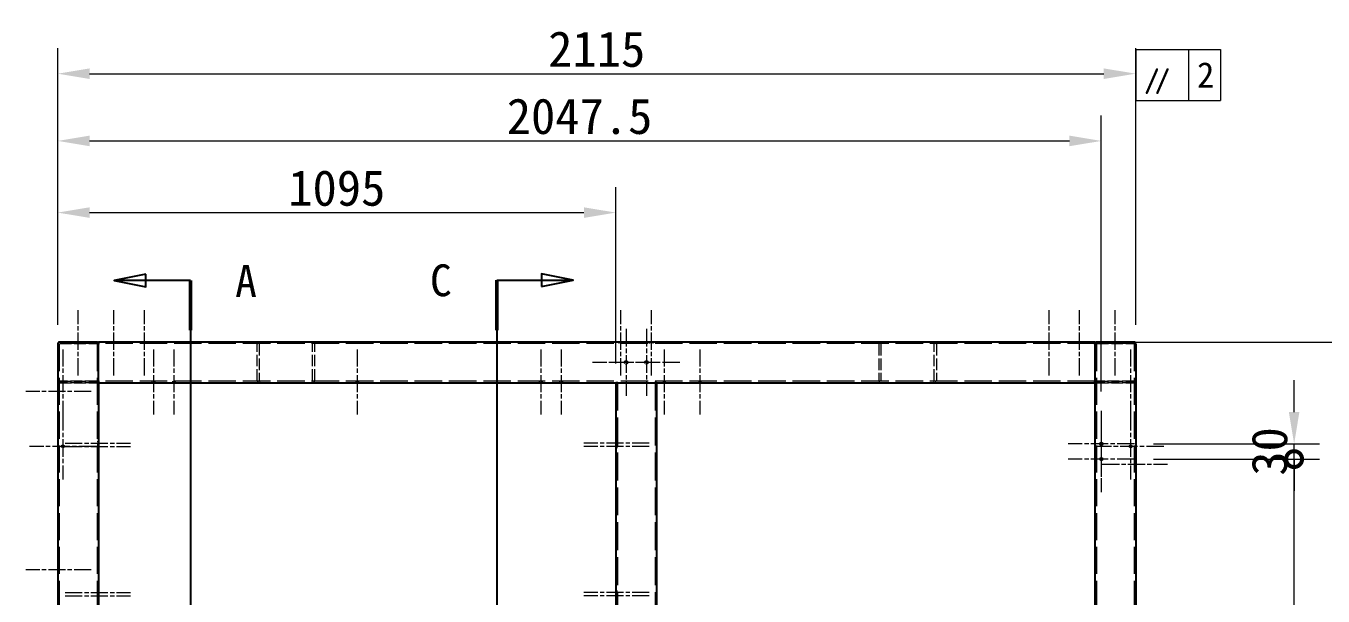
# Model space of a CAD drawing. Header units: millimetres. Extents: x 150 to 14713, y 137 to 10363.
# Drawn here: x 3719 to 6264, y 5785 to 6905 of the extents above; entities that cross this region are included whole.
import ezdxf

# ---------------------------------------------------------------- set-up
doc = ezdxf.new("R2010")
doc.units = ezdxf.units.MM
doc.header["$LTSCALE"] = 25
doc.linetypes.add('CHAIN', pattern=[0.3543, 0.2362, -0.0295, 0.0591, -0.0295])
doc.linetypes.add('DASHED', pattern=[0.2067, 0.1654, -0.0413])
for name, color, linetype, lineweight, true_color in [('中心标记 (ISO)', 1, 'CHAIN', 18, 0xff0000), ('中心线 (ISO)', 1, 'CHAIN', 18, 0xff0000), ('剖切线 (ISO)', 7, 'CHAIN', 25, 0x008000), ('尺寸 (ISO)', 7, 'Continuous', 18, 0x008000), ('符号 (ISO)', 7, 'Continuous', 18, 0x008000), ('隐藏 (ISO)', 5, 'DASHED', 18, 0x0000ff)]:
    doc.layers.add(name, color=color, linetype=linetype, lineweight=lineweight, true_color=true_color)
doc.layers.add('可见 (ISO)', color=7, linetype='Continuous', lineweight=25)
doc.styles.add('HZ_33', font='simfang.ttf')
doc.styles.add('文本样式100', font='AIGDT___.TTF')
doc.styles.add('最新国标', font='simfang.ttf')
doc.styles.add('注释文本 (ISO)', font='simfang.ttf')
doc.dimstyles.new('默认 (GB)', dxfattribs={"dimscale": 25, "dimtxt": 2.8, "dimasz": 2.5, "dimexe": 2, "dimexo": 1.5, "dimgap": 0.5, "dimtad": 1, "dimtoh": 1, "dimdsep": 46, "dimtxsty": '最新国标', "dimcen": 0.09, "dimdle": 10, "dimclrd": 256, "dimclre": 256, "dimclrt": 256, "dimaunit": 1, "dimadec": 3, "dimazin": 2, "dimtfac": 0.535714, "dimtdec": 3, "dimtmove": 0, "dimatfit": 3, "dimfxl": 0, "dimtolj": 1, "dimlwd": -1, "dimlwe": -1, "dimarcsym": 0})

# ---------------------------------------------------------------- blocks, each defined once
blk = doc.blocks.new('二维转换剖视图0')
at = {"layer": '剖切线 (ISO)', "linetype": 'Continuous'}
for p, q in [((158.17, 256.68), (155.67, 256.18)), ((158.17, 255.68), (158.17, 256.68)), ((158.17, 256.18), (155.67, 256.18)), ((155.67, 256.18), (158.17, 255.68)), ((161.67, 256.18), (158.17, 256.18)), ((158.17, 170.2), (155.67, 169.7)), ((158.17, 169.2), (158.17, 170.2)), ((158.17, 169.7), (155.67, 169.7)), ((155.67, 169.7), (158.17, 169.2)), ((161.67, 169.7), (158.17, 169.7))]:
    blk.add_line(p, q, dxfattribs=at)
at = {"layer": '剖切线 (ISO)', "linetype": 'CHAIN', "ltscale": 16.648607}
blk.add_line((161.67, 256.18), (161.67, 169.7), dxfattribs=at)
at = {"layer": '剖切线 (ISO)', "linetype": 'Continuous', "lineweight": 50}
for p, q in [((161.67, 256.18), (161.67, 252.28)), ((161.67, 173.6), (161.67, 169.7))]:
    blk.add_line(p, q, dxfattribs=at)
at = {"layer": '剖切线 (ISO)', "linetype": 'Continuous', "flags": 128}
for points in [[(158.17, 256.68), (155.67, 256.18), (158.17, 255.68), (158.17, 256.68)], [(158.17, 170.2), (155.67, 169.7), (158.17, 169.2), (158.17, 170.2)]]:
    blk.add_lwpolyline(points, dxfattribs=at)
at = {"layer": '剖切线 (ISO)'}
for points in [[(158.17, 256.68), (155.67, 256.18), (158.17, 255.68), (158.17, 256.68)], [(158.17, 170.2), (155.67, 169.7), (158.17, 169.2), (158.17, 170.2)]]:
    blk.add_solid(points, dxfattribs=at)
at = {"layer": '剖切线 (ISO)', "char_height": 2.5, "attachment_point": 7, "style": 'HZ_33'}
for insert in [(165.18, 254.9), (165.18, 168.42)]:
    blk.add_mtext('A', dxfattribs=dict(at, insert=insert))
blk = doc.blocks.new('二维转换剖视图2')
at = {"layer": '剖切线 (ISO)', "linetype": 'Continuous'}
for p, q in [((191.72, 256.21), (189.22, 256.71)), ((189.22, 256.71), (189.22, 255.71)), ((185.72, 256.21), (189.22, 256.21)), ((189.22, 256.21), (191.72, 256.21)), ((189.22, 255.71), (191.72, 256.21)), ((185.72, 169.24), (189.22, 169.24)), ((191.72, 169.24), (189.22, 169.74)), ((189.22, 169.74), (189.22, 168.74)), ((189.22, 169.24), (191.72, 169.24)), ((189.22, 168.74), (191.72, 169.24))]:
    blk.add_line(p, q, dxfattribs=at)
at = {"layer": '剖切线 (ISO)', "linetype": 'CHAIN', "ltscale": 16.740433}
blk.add_line((185.72, 256.21), (185.72, 169.24), dxfattribs=at)
at = {"layer": '剖切线 (ISO)', "linetype": 'Continuous', "lineweight": 50}
for p, q in [((185.72, 256.21), (185.72, 252.28)), ((185.72, 173.17), (185.72, 169.24))]:
    blk.add_line(p, q, dxfattribs=at)
at = {"layer": '剖切线 (ISO)', "linetype": 'Continuous', "flags": 128}
for points in [[(189.22, 255.71), (191.72, 256.21), (189.22, 256.71), (189.22, 255.71)], [(189.22, 168.74), (191.72, 169.24), (189.22, 169.74), (189.22, 168.74)]]:
    blk.add_lwpolyline(points, dxfattribs=at)
at = {"layer": '剖切线 (ISO)'}
for points in [[(189.22, 255.71), (191.72, 256.21), (189.22, 256.71), (189.22, 255.71)], [(189.22, 168.74), (191.72, 169.24), (189.22, 169.74), (189.22, 168.74)]]:
    blk.add_solid(points, dxfattribs=at)
at = {"layer": '剖切线 (ISO)', "char_height": 2.5, "attachment_point": 7, "style": 'HZ_33'}
for insert in [(180.47, 254.91), (180.47, 167.94)]:
    blk.add_mtext('C', dxfattribs=dict(at, insert=insert))
blk = doc.blocks.new('*D13')
at = {"layer": 'Defpoints', "color": 0, "transparency": 16777216}
for p in [(5816.4, 6283.8), (5892.4, 4337.8), (6354.1, 4337.8)]:
    blk.add_point(p, dxfattribs=at)
at = {"layer": '尺寸 (ISO)', "color": 116, "true_color": 0x00803f, "transparency": 16777216}
for p, q in [((5853.9, 6283.8), (6404.1, 6283.8)), ((6354.1, 6221.3), (6354.1, 4400.3)), ((5929.9, 4337.8), (6404.1, 4337.8))]:
    blk.add_line(p, q, dxfattribs=at)
for points in [[(6343.7, 6221.3), (6364.5, 6221.3), (6354.1, 6283.8)], [(6343.7, 4400.3), (6364.5, 4400.3), (6354.1, 4337.8)]]:
    blk.add_solid(points, dxfattribs=at)
at = {"layer": '尺寸 (ISO)', "transparency": 16777216, "insert": (6306.2, 5310.8), "char_height": 70, "attachment_point": 5, "rotation": 90, "style": '最新国标'}
blk.add_mtext('\\A1;1946', dxfattribs=at)
blk = doc.blocks.new('*D14')
at = {"layer": 'Defpoints', "color": 0, "transparency": 16777216}
for p in [(5896.4, 6810.9), (3781.4, 6279.8), (5896.4, 6279.8)]:
    blk.add_point(p, dxfattribs=at)
at = {"layer": '尺寸 (ISO)', "color": 116, "true_color": 0x00803f, "transparency": 16777216}
for p, q in [((3781.4, 6317.3), (3781.4, 6860.9)), ((5896.4, 6317.3), (5896.4, 6860.9)), ((3843.9, 6810.9), (5833.9, 6810.9))]:
    blk.add_line(p, q, dxfattribs=at)
for points in [[(3843.9, 6821.3), (3843.9, 6800.5), (3781.4, 6810.9)], [(5833.9, 6821.3), (5833.9, 6800.5), (5896.4, 6810.9)]]:
    blk.add_solid(points, dxfattribs=at)
at = {"layer": '尺寸 (ISO)', "transparency": 16777216, "insert": (4838.9, 6858.8), "char_height": 70, "attachment_point": 5, "style": '最新国标'}
blk.add_mtext('\\A1;2115', dxfattribs=at)
blk = doc.blocks.new('*D15')
at = {"layer": 'Defpoints', "color": 0, "transparency": 16777216}
for p in [(4876.4, 6538), (3781.4, 6279.8), (4876.4, 6203.8)]:
    blk.add_point(p, dxfattribs=at)
at = {"layer": '尺寸 (ISO)', "color": 116, "true_color": 0x00803f, "transparency": 16777216}
for p, q in [((3781.4, 6317.3), (3781.4, 6588)), ((4876.4, 6241.3), (4876.4, 6588)), ((3843.9, 6538), (4813.9, 6538))]:
    blk.add_line(p, q, dxfattribs=at)
for points in [[(3843.9, 6548.4), (3843.9, 6527.6), (3781.4, 6538)], [(4813.9, 6548.4), (4813.9, 6527.6), (4876.4, 6538)]]:
    blk.add_solid(points, dxfattribs=at)
at = {"layer": '尺寸 (ISO)', "transparency": 16777216, "insert": (4328.9, 6585.9), "char_height": 70, "attachment_point": 5, "style": '最新国标'}
blk.add_mtext('\\A1;1095', dxfattribs=at)
blk = doc.blocks.new('GDT 标识符号(&T)1')
at = {"layer": '符号 (ISO)'}
for p, q in [((235.86, 274.34), (242.51, 274.34)), ((235.86, 274.34), (235.86, 270.34)), ((240.01, 274.34), (240.01, 270.34)), ((242.51, 274.34), (242.51, 270.34)), ((235.86, 270.34), (242.51, 270.34))]:
    blk.add_line(p, q, dxfattribs=at)
at = {"layer": '符号 (ISO)', "char_height": 2, "attachment_point": 7}
for s, insert, style in [('f', (236.52, 270.83), '文本样式100'), ('2', (240.67, 271.34), '注释文本 (ISO)')]:
    blk.add_mtext(s, dxfattribs=dict(at, insert=insert, style=style))
blk = doc.blocks.new('_DotSmall')
at = {"color": 0, "linetype": 'ByBlock', "const_width": 0.5}
blk.add_lwpolyline([(-0.0625, 0, 1), (0.0625, 0, 1)], format="xyb", close=True, dxfattribs=at)
blk = doc.blocks.new('*D152')
at = {"layer": 'Defpoints', "color": 0, "transparency": 16777216}
for p in [(5893.9, 6053.8), (6207.3, 6053.8), (5893.9, 5333.8)]:
    blk.add_point(p, dxfattribs=at)
at = {"layer": '尺寸 (ISO)', "color": 116, "true_color": 0x00803f, "transparency": 16777216}
for p, q in [((5931.4, 6053.8), (6257.3, 6053.8)), ((6207.3, 5333.8), (6207.3, 6053.8)), ((5931.4, 5333.8), (6257.3, 5333.8))]:
    blk.add_line(p, q, dxfattribs=at)
at = {"layer": '尺寸 (ISO)', "color": 116, "true_color": 0x00803f, "transparency": 16777216, "xscale": 62.5, "yscale": 62.5, "zscale": 62.5}
for p, rotation in [((6207.3, 6053.8), 90), ((6207.3, 5333.8), 270)]:
    blk.add_blockref('_DotSmall', p, dxfattribs=dict(at, rotation=rotation))
at = {"layer": '尺寸 (ISO)', "transparency": 16777216, "insert": (6159.4, 5694), "char_height": 70, "attachment_point": 5, "rotation": 90, "style": '最新国标'}
blk.add_mtext('\\A1;720', dxfattribs=at)
blk = doc.blocks.new('*D153')
at = {"layer": 'Defpoints', "color": 0, "transparency": 16777216}
for p in [(5893.9, 6083.8), (6207.3, 6083.8), (5893.9, 6053.8)]:
    blk.add_point(p, dxfattribs=at)
at = {"layer": '尺寸 (ISO)', "color": 116, "true_color": 0x00803f, "transparency": 16777216}
for p, q in [((6207.3, 6146.3), (6207.3, 6208.8)), ((5931.4, 6083.8), (6257.3, 6083.8)), ((6207.3, 6053.8), (6207.3, 6083.8)), ((5931.4, 6053.8), (6257.3, 6053.8)), ((6207.3, 6053.8), (6207.3, 5991.3))]:
    blk.add_line(p, q, dxfattribs=at)
blk.add_solid([(6196.9, 6146.3), (6217.7, 6146.3), (6207.3, 6083.8)], dxfattribs=at)
at = {"layer": '尺寸 (ISO)', "color": 116, "true_color": 0x00803f, "transparency": 16777216, "xscale": 62.5, "yscale": 62.5, "zscale": 62.5, "rotation": 90}
blk.add_blockref('_DotSmall', (6207.3, 6053.8), dxfattribs=at)
at = {"layer": '尺寸 (ISO)', "transparency": 16777216, "insert": (6159.4, 6068.8), "char_height": 70, "attachment_point": 5, "rotation": 90, "style": '最新国标'}
blk.add_mtext('\\A1;30', dxfattribs=at)
blk = doc.blocks.new('*D154')
at = {"layer": 'Defpoints', "color": 0, "transparency": 16777216}
for p in [(5828.9, 6678.8), (3781.4, 6279.8), (5828.9, 6148.8)]:
    blk.add_point(p, dxfattribs=at)
at = {"layer": '尺寸 (ISO)', "color": 116, "true_color": 0x00803f, "transparency": 16777216}
for p, q in [((3781.4, 6317.3), (3781.4, 6728.8)), ((5828.9, 6186.3), (5828.9, 6728.8)), ((3843.9, 6678.8), (5766.4, 6678.8))]:
    blk.add_line(p, q, dxfattribs=at)
for points in [[(3843.9, 6689.2), (3843.9, 6668.4), (3781.4, 6678.8)], [(5766.4, 6689.2), (5766.4, 6668.4), (5828.9, 6678.8)]]:
    blk.add_solid(points, dxfattribs=at)
at = {"layer": '尺寸 (ISO)', "transparency": 16777216, "insert": (4805.2, 6726.9), "char_height": 70, "attachment_point": 5, "style": '最新国标'}
blk.add_mtext('\\A1;2047.5', dxfattribs=at)

msp = doc.modelspace()

# ---------------------------------------------------------------- linework, layer by layer
at = {"layer": '中心标记 (ISO)', "ltscale": 5.851385}
for p, q in [((4896.428, 6309.618), (4896.428, 6177.971)), ((4936.428, 6309.618), (4936.428, 6177.971)), ((4962.251, 6243.795), (4830.604, 6243.795)), ((5002.251, 6243.795), (4870.604, 6243.795))]:
    msp.add_line(p, q, dxfattribs=at)
at = {"layer": '中心标记 (ISO)', "ltscale": 5.800403}
for p, q in [((3791.428, 6144.045), (3791.428, 6013.545)), ((5886.428, 6144.045), (5886.428, 6013.545)), ((3856.678, 6078.795), (3726.178, 6078.795)), ((5951.678, 6078.795), (5821.178, 6078.795))]:
    msp.add_line(p, q, dxfattribs=at)
at = {"layer": '中心标记 (ISO)', "ltscale": 5.774489}
for p, q in [((5828.928, 6148.753), (5828.928, 6018.836)), ((5828.928, 6118.753), (5828.928, 5988.836)), ((5893.886, 6083.795), (5763.969, 6083.795)), ((5893.886, 6053.795), (5763.969, 6053.795))]:
    msp.add_line(p, q, dxfattribs=at)
at = {"layer": '中心线 (ISO)', "ltscale": 5.689282}
for p, q in [((3821.428, 6218.295), (3821.428, 6346.295)), ((3891.428, 6218.295), (3891.428, 6346.295)), ((3951.428, 6218.295), (3951.428, 6346.295)), ((4886.428, 6218.295), (4886.428, 6346.295)), ((4946.428, 6218.295), (4946.428, 6346.295)), ((5726.428, 6218.295), (5726.428, 6346.295)), ((5786.428, 6218.295), (5786.428, 6346.295)), ((5856.428, 6218.295), (5856.428, 6346.295)), ((3791.428, 6269.295), (3791.428, 6141.295)), ((3968.928, 6269.295), (3968.928, 6141.295)), ((4008.928, 6269.295), (4008.928, 6141.295)), ((4368.928, 6269.295), (4368.928, 6141.295)), ((4728.928, 6269.295), (4728.928, 6141.295)), ((4768.928, 6269.295), (4768.928, 6141.295)), ((4971.428, 6269.295), (4971.428, 6141.295)), ((5041.428, 6269.295), (5041.428, 6141.295)), ((5886.428, 6269.295), (5886.428, 6141.295)), ((3846.928, 6186.295), (3718.928, 6186.295)), ((3795.928, 6085.295), (3923.928, 6085.295)), ((4941.928, 6085.295), (4813.928, 6085.295)), ((3795.928, 6078.795), (3923.928, 6078.795)), ((4941.928, 6078.795), (4813.928, 6078.795)), ((5830.928, 6043.795), (5958.928, 6043.795)), ((3846.928, 5836.295), (3718.928, 5836.295)), ((3795.928, 5791.795), (3923.928, 5791.795)), ((3795.928, 5785.295), (3923.928, 5785.295)), ((4941.928, 5791.795), (4813.928, 5791.795)), ((4941.928, 5785.295), (4813.928, 5785.295))]:
    msp.add_line(p, q, dxfattribs=at)
at = {"layer": '可见 (ISO)'}
for p, q in [((3781.428, 6279.795), (3781.428, 4353.795)), ((3785.428, 6283.795), (3857.428, 6283.795)), ((3857.428, 6283.795), (3785.428, 6283.795)), ((5816.428, 6283.795), (3861.428, 6283.795)), ((3861.428, 6283.795), (3861.428, 6279.795)), ((3861.428, 6207.795), (3861.428, 6279.795)), ((5816.428, 6279.795), (5816.428, 6283.795)), ((5816.428, 6279.795), (5816.428, 6207.795)), ((5820.428, 6283.795), (5892.428, 6283.795)), ((5892.428, 6283.795), (5820.428, 6283.795)), ((5896.428, 6279.795), (5896.428, 4353.795)), ((3861.428, 6207.795), (3861.428, 6203.795)), ((3861.428, 6203.795), (4876.428, 6203.795)), ((3861.428, 6203.795), (3861.428, 5666.795)), ((4880.428, 6203.795), (4876.428, 6203.795)), ((4876.428, 6203.795), (4876.428, 5666.795)), ((4880.428, 6203.795), (4952.428, 6203.795)), ((4956.428, 6203.795), (4952.428, 6203.795)), ((4956.428, 6203.795), (4956.428, 4433.795)), ((4956.428, 6203.795), (5816.428, 6203.795)), ((5816.428, 6203.795), (5816.428, 6207.795)), ((5816.428, 6203.795), (5816.428, 4433.795))]:
    msp.add_line(p, q, dxfattribs=at)
for centre in [(5828.928, 6083.795), (5828.928, 6053.795)]:
    msp.add_circle(centre, 2.458, dxfattribs=at)
for centre, start, end in [((3785.428, 6279.795), 90, 180), ((3785.428, 6279.795), 90, 180), ((3857.428, 6279.795), 0, 90), ((3857.428, 6279.795), 0, 90), ((5820.428, 6279.795), 90, 180), ((5820.428, 6279.795), 90, 180), ((5892.428, 6279.795), 0, 90), ((5892.428, 6279.795), 0, 90)]:
    msp.add_arc(centre, 4, start, end, dxfattribs=at)
at = {"layer": '隐藏 (ISO)', "ltscale": 12.85221}
for p, q in [((3784.428, 6279.795), (3784.428, 4353.795)), ((3858.428, 6279.795), (3858.428, 4353.795)), ((5819.428, 6279.795), (5819.428, 4353.795)), ((5893.428, 6279.795), (5893.428, 4353.795))]:
    msp.add_line(p, q, dxfattribs=at)
at = {"layer": '隐藏 (ISO)', "ltscale": 5.485426}
for p, q in [((3785.428, 6280.795), (3857.428, 6280.795)), ((3857.428, 6280.795), (3785.428, 6280.795)), ((4172.555, 6207.795), (4172.555, 6279.795)), ((4176.798, 6279.795), (4176.798, 6207.795)), ((4281.449, 6207.795), (4281.449, 6279.795)), ((4285.692, 6207.795), (4285.692, 6279.795)), ((5392.164, 6279.795), (5392.164, 6207.795)), ((5396.407, 6279.795), (5396.407, 6207.795)), ((5501.058, 6207.795), (5501.058, 6279.795)), ((5505.301, 6279.795), (5505.301, 6207.795)), ((5820.428, 6280.795), (5892.428, 6280.795)), ((5892.428, 6280.795), (5820.428, 6280.795)), ((3857.428, 6206.795), (3785.428, 6206.795)), ((3785.428, 6206.795), (3857.428, 6206.795)), ((3785.428, 6203.795), (3857.428, 6203.795)), ((3857.428, 6203.795), (3785.428, 6203.795)), ((5892.428, 6206.795), (5820.428, 6206.795)), ((5820.428, 6206.795), (5892.428, 6206.795)), ((5820.428, 6203.795), (5892.428, 6203.795)), ((5892.428, 6203.795), (5820.428, 6203.795))]:
    msp.add_line(p, q, dxfattribs=at)
at = {"layer": '隐藏 (ISO)', "ltscale": 0.228464}
for p, q in [((3818.104, 6280.795), (3818.104, 6283.795)), ((3824.751, 6280.795), (3824.751, 6283.795)), ((3888.104, 6280.795), (3888.104, 6283.795)), ((3894.751, 6280.795), (3894.751, 6283.795)), ((3948.104, 6280.795), (3948.104, 6283.795)), ((3954.751, 6280.795), (3954.751, 6283.795)), ((4883.104, 6280.795), (4883.104, 6283.795)), ((4889.751, 6280.795), (4889.751, 6283.795)), ((4943.104, 6280.795), (4943.104, 6283.795)), ((4949.751, 6280.795), (4949.751, 6283.795)), ((5723.104, 6280.795), (5723.104, 6283.795)), ((5729.751, 6280.795), (5729.751, 6283.795)), ((5783.104, 6280.795), (5783.104, 6283.795)), ((5789.751, 6280.795), (5789.751, 6283.795)), ((5853.104, 6280.795), (5853.104, 6283.795)), ((5859.751, 6280.795), (5859.751, 6283.795)), ((3784.428, 6189.618), (3781.428, 6189.618)), ((3788.678, 6206.795), (3788.678, 6203.795)), ((3794.178, 6206.795), (3794.178, 6203.795)), ((3966.178, 6206.795), (3966.178, 6203.795)), ((3971.678, 6206.795), (3971.678, 6203.795)), ((4006.178, 6206.795), (4006.178, 6203.795)), ((4011.678, 6206.795), (4011.678, 6203.795)), ((4366.178, 6206.795), (4366.178, 6203.795)), ((4371.678, 6206.795), (4371.678, 6203.795)), ((4726.178, 6206.795), (4726.178, 6203.795)), ((4731.678, 6206.795), (4731.678, 6203.795)), ((4766.178, 6206.795), (4766.178, 6203.795)), ((4771.678, 6206.795), (4771.678, 6203.795)), ((4969.361, 6206.795), (4969.361, 6203.795)), ((4973.495, 6206.795), (4973.495, 6203.795)), ((5039.361, 6206.795), (5039.361, 6203.795)), ((5043.495, 6206.795), (5043.495, 6203.795)), ((5883.678, 6206.795), (5883.678, 6203.795)), ((5889.178, 6206.795), (5889.178, 6203.795)), ((3784.428, 6182.971), (3781.428, 6182.971)), ((3858.428, 6088.045), (3861.428, 6088.045)), ((4879.428, 6088.045), (4876.428, 6088.045)), ((3858.428, 6082.545), (3861.428, 6082.545)), ((3858.428, 6081.545), (3861.428, 6081.545)), ((3858.428, 6076.045), (3861.428, 6076.045)), ((4879.428, 6082.545), (4876.428, 6082.545)), ((4879.428, 6081.545), (4876.428, 6081.545)), ((4879.428, 6076.045), (4876.428, 6076.045)), ((5893.428, 6046.253), (5896.428, 6046.253)), ((5893.428, 6041.336), (5896.428, 6041.336)), ((3784.428, 5839.618), (3781.428, 5839.618)), ((3784.428, 5832.971), (3781.428, 5832.971)), ((3858.428, 5794.545), (3861.428, 5794.545)), ((3858.428, 5789.045), (3861.428, 5789.045)), ((3858.428, 5788.045), (3861.428, 5788.045)), ((4879.428, 5794.545), (4876.428, 5794.545)), ((4879.428, 5789.045), (4876.428, 5789.045)), ((4879.428, 5788.045), (4876.428, 5788.045))]:
    msp.add_line(p, q, dxfattribs=at)
at = {"layer": '隐藏 (ISO)', "ltscale": 13.045727}
for p, q in [((5816.428, 6280.795), (3861.428, 6280.795)), ((5816.428, 6206.795), (3861.428, 6206.795))]:
    msp.add_line(p, q, dxfattribs=at)
at = {"layer": '隐藏 (ISO)', "ltscale": 0.478602}
for p, q in [((3785.428, 6203.795), (3781.428, 6203.795)), ((3861.428, 6203.795), (3857.428, 6203.795)), ((5820.428, 6203.795), (5816.428, 6203.795)), ((5896.428, 6203.795), (5892.428, 6203.795))]:
    msp.add_line(p, q, dxfattribs=at)
at = {"layer": '隐藏 (ISO)', "ltscale": 13.25951}
for p, q in [((4879.428, 6203.795), (4879.428, 4353.795)), ((4953.428, 6203.795), (4953.428, 4353.795))]:
    msp.add_line(p, q, dxfattribs=at)
at = {"layer": '隐藏 (ISO)', "ltscale": 1.590868}
for centre in [(4896.428, 6243.795), (4936.428, 6243.795)]:
    msp.add_circle(centre, 3.324, dxfattribs=at)
at = {"layer": '隐藏 (ISO)', "ltscale": 1.316332}
for centre in [(3791.428, 6078.795), (5886.428, 6078.795)]:
    msp.add_circle(centre, 2.75, dxfattribs=at)
at = {"layer": '隐藏 (ISO)', "ltscale": 0.145426}
for centre, start, end in [((3785.428, 6279.795), 90, 180), ((3785.428, 6279.795), 90, 180), ((3857.428, 6279.795), 0, 90), ((3857.428, 6279.795), 0, 90), ((5820.428, 6279.795), 90, 180), ((5820.428, 6279.795), 90, 180), ((5892.428, 6279.795), 0, 90), ((5892.428, 6279.795), 0, 90), ((3785.428, 6207.795), 180, 270), ((3785.428, 6207.795), 180, 270), ((3857.428, 6207.795), 270, 0), ((3857.428, 6207.795), 270, 0), ((5820.428, 6207.795), 180, 270), ((5820.428, 6207.795), 180, 270), ((5892.428, 6207.795), 270, 0), ((5892.428, 6207.795), 270, 0)]:
    msp.add_arc(centre, 1, start, end, dxfattribs=at)
at = {"layer": '隐藏 (ISO)', "ltscale": 0.582005}
for centre, start, end in [((3785.428, 6207.795), 180, 270), ((3785.428, 6207.795), 180, 270), ((3857.428, 6207.795), 270, 0), ((3857.428, 6207.795), 270, 0), ((5820.428, 6207.795), 180, 270), ((5820.428, 6207.795), 180, 270), ((5892.428, 6207.795), 270, 0), ((5892.428, 6207.795), 270, 0)]:
    msp.add_arc(centre, 4, start, end, dxfattribs=at)
for centre, major_axis, start_param, end_param in [((4178.212, 6279.795), (-5.657, 0), 4.71238898, 6.28318531), ((4280.035, 6279.795), (5.657, 0), 0, 1.57079633), ((5397.821, 6279.795), (-5.657, 0), 4.71238898, 6.28318531), ((5499.644, 6279.795), (5.657, 0), 0, 1.57079633), ((4178.212, 6207.795), (-5.657, 0), 0, 1.57079633), ((4280.035, 6207.795), (5.657, 0), 4.71238898, 6.28318531), ((5397.821, 6207.795), (-5.657, 0), 0, 1.57079633), ((5499.644, 6207.795), (5.657, 0), 4.71238898, 6.28318531)]:
    msp.add_ellipse(centre, major_axis=major_axis, ratio=0.70710678, start_param=start_param, end_param=end_param, dxfattribs=at)
at = {"layer": '隐藏 (ISO)', "ltscale": 0.145426}
for centre, major_axis, start_param, end_param in [((4178.212, 6279.795), (1.414, 0), 1.57079633, 3.14159265), ((4280.035, 6279.795), (-1.414, 0), 3.14159265, 4.71238898), ((5397.821, 6279.795), (1.414, 0), 1.57079633, 3.14159265), ((5499.644, 6279.795), (-1.414, 0), 3.14159265, 4.71238898), ((4178.212, 6207.795), (1.414, 0), 3.14159265, 4.71238898), ((4280.035, 6207.795), (-1.414, 0), 1.57079633, 3.14159265), ((5397.821, 6207.795), (1.414, 0), 3.14159265, 4.71238898), ((5499.644, 6207.795), (-1.414, 0), 1.57079633, 3.14159265)]:
    msp.add_ellipse(centre, major_axis=major_axis, ratio=0.70710678, start_param=start_param, end_param=end_param, dxfattribs=at)

# ---------------------------------------------------------------- block references
at = {"layer": '剖切线 (ISO)', "xscale": 25, "yscale": 25, "zscale": 25}
for name in ['二维转换剖视图0', '二维转换剖视图2']:
    msp.add_blockref(name, (0, 0), dxfattribs=at)
at = {"layer": '符号 (ISO)', "xscale": 25, "yscale": 25, "zscale": 25}
msp.add_blockref('GDT 标识符号(&T)1', (0, 0), dxfattribs=at)

# ---------------------------------------------------------------- dimensions: what is measured, and where the dimension line sits
at = {"layer": '尺寸 (ISO)', "color": 116, "true_color": 0x00803f}
for base, p1, p2, angle, override, picture, middle in [((5896.428, 6810.916), (3781.428, 6279.795), (5896.428, 6279.795), 180, {"dimgap": 0.5, "dimtoh": 0, "dimdec": 2, "dimtol": 0, "dimlim": 0, "dimtp": 0, "dimtm": 0, "dimtdec": 3, "dimtofl": 0, "dimatfit": 1}, '*D14', (4838.928, 6810.916)), ((5828.928, 6678.801), (3781.428, 6279.795), (5828.928, 6148.753), 180, {"dimgap": 0.5, "dimtoh": 0, "dimdec": 2, "dimtol": 0, "dimlim": 0, "dimtp": 0, "dimtm": 0, "dimtdec": 3, "dimtofl": 0, "dimatfit": 1}, '*D154', (4805.178, 6678.801)), ((4876.428, 6537.986), (3781.428, 6279.795), (4876.428, 6203.795), 180, {"dimgap": 0.5, "dimtoh": 0, "dimdec": 2, "dimtol": 0, "dimlim": 0, "dimtp": 0, "dimtm": 0, "dimtdec": 3, "dimtofl": 0, "dimatfit": 1}, '*D15', (4328.928, 6537.986)), ((6354.071, 4337.795), (5816.428, 6283.795), (5892.428, 4337.795), 90, {"dimgap": 0.5, "dimtoh": 0, "dimdec": 2, "dimtol": 0, "dimlim": 0, "dimtp": 0, "dimtm": 0, "dimtdec": 3, "dimtofl": 0, "dimatfit": 1}, '*D13', (6354.071, 5310.795)), ((6207.275, 6083.795), (5893.886, 6053.795), (5893.886, 6083.795), 90, {"dimgap": 0.5, "dimtoh": 0, "dimdec": 2, "dimblk1": 'DotSmall', "dimsah": 1, "dimdle": 0, "dimtol": 0, "dimlim": 0, "dimtp": 0, "dimtm": 0, "dimtdec": 3, "dimtofl": 1, "dimatfit": 1}, '*D153', (6207.275, 6068.795)), ((6207.275, 6053.795), (5893.886, 5333.795), (5893.886, 6053.795), 90, {"dimgap": 0.5, "dimtoh": 0, "dimdec": 2, "dimblk1": 'DotSmall', "dimblk2": 'DotSmall', "dimsah": 1, "dimdle": 0, "dimtol": 0, "dimlim": 0, "dimtp": 0, "dimtm": 0, "dimtdec": 3, "dimtofl": 0, "dimatfit": 1}, '*D152', (6207.275, 5694.045))]:
    dim = msp.add_linear_dim(base=base, p1=p1, p2=p2, angle=angle, dimstyle='默认 (GB)', override=override, dxfattribs=at)
    dim.commit()
    dim.dimension.update_dxf_attribs({"geometry": picture, "text_midpoint": middle, "dimtype": 160})

doc.saveas('drawing.dxf')
